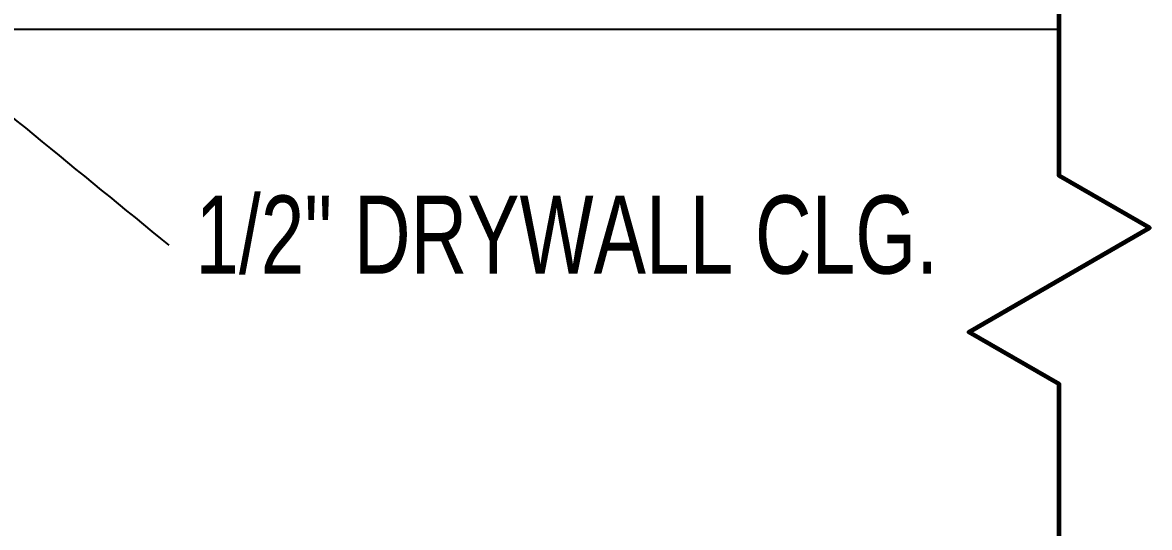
# Model space of a CAD drawing. Header units: inches. Extents: x 43 to 7578, y 1297 to 3809.
# Drawn here: x 4215.4 to 4345.1, y 3415.2 to 3473.3 of the extents above; entities that cross this region are included whole.
import ezdxf

# ---------------------------------------------------------------- set-up
doc = ezdxf.new("R2010")
doc.units = ezdxf.units.IN
doc.header["$LTSCALE"] = 0.5
doc.header["$MEASUREMENT"] = 0
doc.styles.add('Arch-Dim', font='romans.shx', dxfattribs={"width": 0.75})
doc.dimstyles.new('Annotative$7', dxfattribs={"dimscale": 96, "dimtxt": 0.09375, "dimasz": 0.0625, "dimexe": 0.0625, "dimexo": 0.0625, "dimgap": 0.03125, "dimtad": 0, "dimdec": 4, "dimzin": 3, "dimdsep": 46, "dimlunit": 4, "dimtxsty": 'Arch-Dim', "dimblk": 'ARCHTICK', "dimcen": 0.09375, "dimazin": 2, "dimtfac": 0.75, "dimtdec": 4, "dimtix": 1, "dimtmove": 2, "dimatfit": 3, "dimfxl": 1, "dimtolj": 1, "dimtzin": 0, "dimarcsym": 0})

# ---------------------------------------------------------------- blocks, each defined once
blk = doc.blocks.new('_ArchTick')
at = {"color": 0, "linetype": 'ByBlock', "const_width": 0.15}
blk.add_lwpolyline([(-0.5, -0.5), (0.5, 0.5)], dxfattribs=at)

msp = doc.modelspace()

# ---------------------------------------------------------------- linework, layer by layer
msp.add_line((4155.81067, 3472.53772), (4334.69845, 3472.53772))
at = {"lineweight": 60}
msp.add_lwpolyline([(4334.69845, 3095.66814), (4334.69845, 3143.66814), (4334.69845, 3191.66814), (4324.30614, 3197.66814), (4345.09075, 3209.66814), (4334.69845, 3215.66814), (4334.69845, 3263.66814), (4334.69845, 3311.66814), (4324.30614, 3317.66814), (4345.09075, 3329.66814), (4334.69845, 3335.66814), (4334.69845, 3383.66814), (4334.69845, 3431.66814), (4324.30614, 3437.66814), (4345.09075, 3449.66814), (4334.69845, 3455.66814), (4334.69845, 3503.66814), (4334.69845, 3551.66814), (4324.30614, 3557.66814)], dxfattribs=at)

# ---------------------------------------------------------------- texts
at = {"insert": (4235.28144, 3448.82806), "char_height": 9, "attachment_point": 4, "style": 'Arch-Dim'}
msp.add_mtext('\\A1;{\\fCityBlueprint|b0|i0|c2|p2;1/2" DRYWALL CLG.}', dxfattribs=at)

# ---------------------------------------------------------------- leaders
at = {"path_type": 1, "annotation_type": 0, "has_hookline": 1, "hookline_direction": 0, "text_width": 68.21451}
msp.add_leader([(4201.15306, 3473.10668), (4232.22253, 3447.66303)], dimstyle='Annotative$7', override={"dimscale": 0}, dxfattribs=at)

doc.saveas('drawing.dxf')
